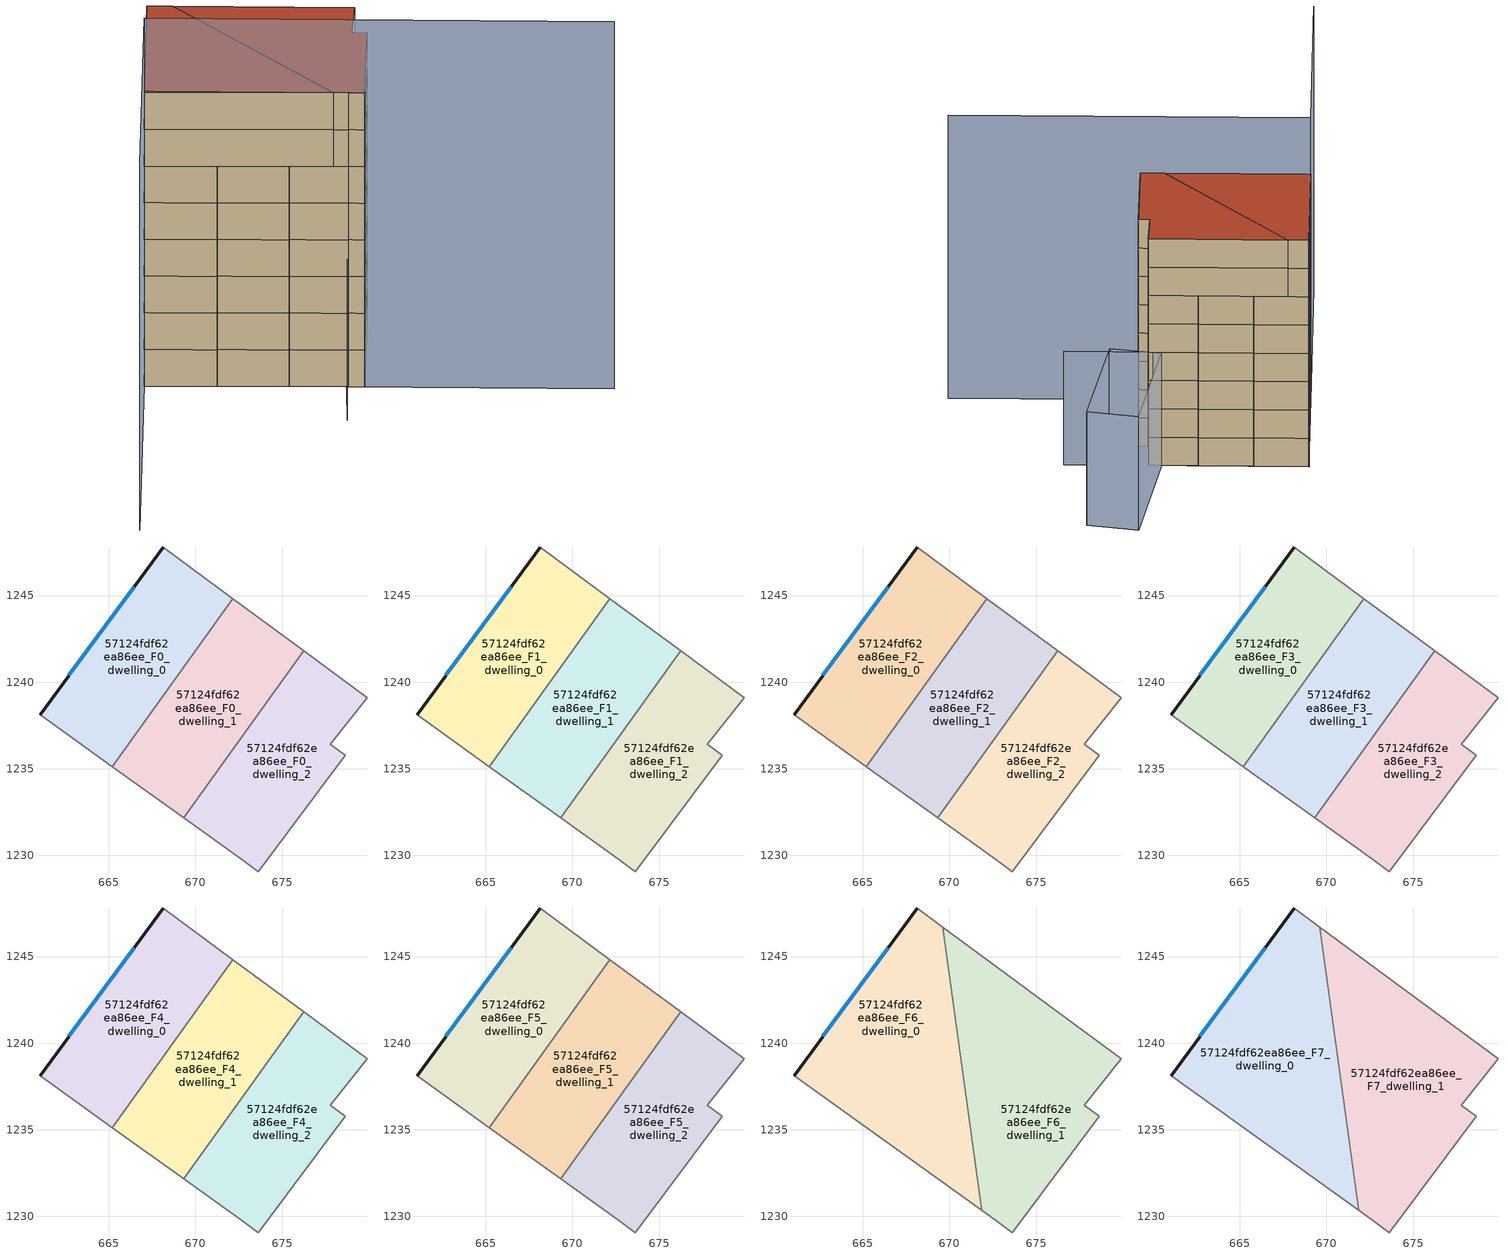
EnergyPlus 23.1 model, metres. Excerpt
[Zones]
57124fdf62ea86ee_F0_dwelling_0
 floor ground (EU_floor_Construction): 672.14,1244.83 665.2,1235.12 661.02,1238.12 668.13,1247.79 z0
 wall outside (EU_wall_Construction): 668.13,1247.79 661.02,1238.12 z0:3
 wall to 57124fdf62ea86ee_F0_dwelling_1 (EU_wall_Construction): 665.2,1235.12 672.14,1244.83 z0:3
 wall adiabatic (EU_wall_Construction): 661.02,1238.12 665.2,1235.12 / 672.14,1244.83 668.13,1247.79 z0:3
 window (EU_Window_Construction): 666.46,1245.52 662.69,1240.39 z0.7:2.3
57124fdf62ea86ee_F0_dwelling_1
 floor ground (EU_floor_Construction): 676.24,1241.8 669.33,1232.16 665.2,1235.12 672.14,1244.83 z0
 wall to 57124fdf62ea86ee_F0_dwelling_2 (EU_wall_Construction): 669.33,1232.16 676.24,1241.8 z0:3
 wall adiabatic (EU_wall_Construction): 665.2,1235.12 669.33,1232.16 / 676.24,1241.8 672.14,1244.83 z0:3
57124fdf62ea86ee_F0_dwelling_2
 floor ground (EU_floor_Construction): 679.91,1239.1 677.8,1236.41 678.64,1235.79 673.64,1229.05 672.7,1229.74 669.33,1232.16 676.24,1241.8 z0
 wall adiabatic (EU_wall_Construction): 669.33,1232.16 672.7,1229.74 673.64,1229.05 678.64,1235.79 677.8,1236.41 679.91,1239.1 676.24,1241.8 z0:3
57124fdf62ea86ee_F1_dwelling_0
 floor to 57124fdf62ea86ee_F0_dwelling_0 (EU_floor_Construction): 672.14,1244.83 665.2,1235.12 661.02,1238.12 668.13,1247.79 z3
 wall outside (EU_wall_Construction): 668.13,1247.79 661.02,1238.12 z3:6
 wall to 57124fdf62ea86ee_F1_dwelling_1 (EU_wall_Construction): 665.2,1235.12 672.14,1244.83 z3:6
 wall adiabatic (EU_wall_Construction): 661.02,1238.12 665.2,1235.12 / 672.14,1244.83 668.13,1247.79 z3:6
 window (EU_Window_Construction): 666.46,1245.52 662.69,1240.39 z3.7:5.3
57124fdf62ea86ee_F1_dwelling_1
 floor to 57124fdf62ea86ee_F0_dwelling_1 (EU_floor_Construction): 676.24,1241.8 669.33,1232.16 665.2,1235.12 672.14,1244.83 z3
 wall to 57124fdf62ea86ee_F1_dwelling_2 (EU_wall_Construction): 669.33,1232.16 676.24,1241.8 z3:6
 wall adiabatic (EU_wall_Construction): 665.2,1235.12 669.33,1232.16 / 676.24,1241.8 672.14,1244.83 z3:6
57124fdf62ea86ee_F1_dwelling_2
 floor to 57124fdf62ea86ee_F0_dwelling_2 (EU_floor_Construction): 679.91,1239.1 677.8,1236.41 678.64,1235.79 673.64,1229.05 672.7,1229.74 669.33,1232.16 676.24,1241.8 z3
 wall adiabatic (EU_wall_Construction): 669.33,1232.16 672.7,1229.74 673.64,1229.05 678.64,1235.79 677.8,1236.41 679.91,1239.1 676.24,1241.8 z3:6
57124fdf62ea86ee_F2_dwelling_0
 floor to 57124fdf62ea86ee_F1_dwelling_0 (EU_floor_Construction): 672.14,1244.83 665.2,1235.12 661.02,1238.12 668.13,1247.79 z6
 wall outside (EU_wall_Construction): 668.13,1247.79 661.02,1238.12 z6:9
 wall to 57124fdf62ea86ee_F2_dwelling_1 (EU_wall_Construction): 665.2,1235.12 672.14,1244.83 z6:9
 wall adiabatic (EU_wall_Construction): 661.02,1238.12 665.2,1235.12 / 672.14,1244.83 668.13,1247.79 z6:9
 window (EU_Window_Construction): 666.46,1245.52 662.69,1240.39 z6.7:8.3
57124fdf62ea86ee_F2_dwelling_1
 floor to 57124fdf62ea86ee_F1_dwelling_1 (EU_floor_Construction): 676.24,1241.8 669.33,1232.16 665.2,1235.12 672.14,1244.83 z6
 wall to 57124fdf62ea86ee_F2_dwelling_2 (EU_wall_Construction): 669.33,1232.16 676.24,1241.8 z6:9
 wall adiabatic (EU_wall_Construction): 665.2,1235.12 669.33,1232.16 / 676.24,1241.8 672.14,1244.83 z6:9
57124fdf62ea86ee_F2_dwelling_2
 floor to 57124fdf62ea86ee_F1_dwelling_2 (EU_floor_Construction): 679.91,1239.1 677.8,1236.41 678.64,1235.79 673.64,1229.05 672.7,1229.74 669.33,1232.16 676.24,1241.8 z6
 wall adiabatic (EU_wall_Construction): 669.33,1232.16 672.7,1229.74 673.64,1229.05 678.64,1235.79 677.8,1236.41 679.91,1239.1 676.24,1241.8 z6:9
57124fdf62ea86ee_F3_dwelling_0
 floor to 57124fdf62ea86ee_F2_dwelling_0 (EU_floor_Construction): 672.14,1244.83 665.2,1235.12 661.02,1238.12 668.13,1247.79 z9
 wall outside (EU_wall_Construction): 668.13,1247.79 661.02,1238.12 z9:12
 wall to 57124fdf62ea86ee_F3_dwelling_1 (EU_wall_Construction): 665.2,1235.12 672.14,1244.83 z9:12
 wall adiabatic (EU_wall_Construction): 661.02,1238.12 665.2,1235.12 / 672.14,1244.83 668.13,1247.79 z9:12
 window (EU_Window_Construction): 666.46,1245.52 662.69,1240.39 z9.7:11.3
57124fdf62ea86ee_F3_dwelling_1
 floor to 57124fdf62ea86ee_F2_dwelling_1 (EU_floor_Construction): 676.24,1241.8 669.33,1232.16 665.2,1235.12 672.14,1244.83 z9
 wall to 57124fdf62ea86ee_F3_dwelling_2 (EU_wall_Construction): 669.33,1232.16 676.24,1241.8 z9:12
 wall adiabatic (EU_wall_Construction): 665.2,1235.12 669.33,1232.16 / 676.24,1241.8 672.14,1244.83 z9:12
57124fdf62ea86ee_F3_dwelling_2
 floor to 57124fdf62ea86ee_F2_dwelling_2 (EU_floor_Construction): 679.91,1239.1 677.8,1236.41 678.64,1235.79 673.64,1229.05 672.7,1229.74 669.33,1232.16 676.24,1241.8 z9
 wall adiabatic (EU_wall_Construction): 669.33,1232.16 672.7,1229.74 673.64,1229.05 678.64,1235.79 677.8,1236.41 679.91,1239.1 676.24,1241.8 z9:12
57124fdf62ea86ee_F4_dwelling_0
 floor to 57124fdf62ea86ee_F3_dwelling_0 (EU_floor_Construction): 672.14,1244.83 665.2,1235.12 661.02,1238.12 668.13,1247.79 z12
 wall outside (EU_wall_Construction): 668.13,1247.79 661.02,1238.12 z12:15
 wall to 57124fdf62ea86ee_F4_dwelling_1 (EU_wall_Construction): 665.2,1235.12 672.14,1244.83 z12:15
 wall adiabatic (EU_wall_Construction): 661.02,1238.12 665.2,1235.12 / 672.14,1244.83 668.13,1247.79 z12:15
 window (EU_Window_Construction): 666.46,1245.52 662.69,1240.39 z12.7:14.3
57124fdf62ea86ee_F4_dwelling_1
 floor to 57124fdf62ea86ee_F3_dwelling_1 (EU_floor_Construction): 676.24,1241.8 669.33,1232.16 665.2,1235.12 672.14,1244.83 z12
 wall to 57124fdf62ea86ee_F4_dwelling_2 (EU_wall_Construction): 669.33,1232.16 676.24,1241.8 z12:15
 wall adiabatic (EU_wall_Construction): 665.2,1235.12 669.33,1232.16 / 676.24,1241.8 672.14,1244.83 z12:15
57124fdf62ea86ee_F4_dwelling_2
 floor to 57124fdf62ea86ee_F3_dwelling_2 (EU_floor_Construction): 679.91,1239.1 677.8,1236.41 678.64,1235.79 673.64,1229.05 672.7,1229.74 669.33,1232.16 676.24,1241.8 z12
 wall adiabatic (EU_wall_Construction): 669.33,1232.16 672.7,1229.74 673.64,1229.05 678.64,1235.79 677.8,1236.41 679.91,1239.1 676.24,1241.8 z12:15
57124fdf62ea86ee_F5_dwelling_0
 floor to 57124fdf62ea86ee_F4_dwelling_0 (EU_floor_Construction): 672.14,1244.83 665.2,1235.12 661.02,1238.12 668.13,1247.79 z15
 wall outside (EU_wall_Construction): 668.13,1247.79 661.02,1238.12 z15:18
 wall to 57124fdf62ea86ee_F5_dwelling_1 (EU_wall_Construction): 665.2,1235.12 672.14,1244.83 z15:18
 wall adiabatic (EU_wall_Construction): 661.02,1238.12 665.2,1235.12 / 672.14,1244.83 668.13,1247.79 z15:18
 window (EU_Window_Construction): 666.46,1245.52 662.69,1240.39 z15.7:17.3
57124fdf62ea86ee_F5_dwelling_1
 floor to 57124fdf62ea86ee_F4_dwelling_1 (EU_floor_Construction): 676.24,1241.8 669.33,1232.16 665.2,1235.12 672.14,1244.83 z15
 wall to 57124fdf62ea86ee_F5_dwelling_2 (EU_wall_Construction): 669.33,1232.16 676.24,1241.8 z15:18
 wall adiabatic (EU_wall_Construction): 665.2,1235.12 669.33,1232.16 / 676.24,1241.8 672.14,1244.83 z15:18
57124fdf62ea86ee_F5_dwelling_2
 floor to 57124fdf62ea86ee_F4_dwelling_2 (EU_floor_Construction): 679.91,1239.1 677.8,1236.41 678.64,1235.79 673.64,1229.05 672.7,1229.74 669.33,1232.16 676.24,1241.8 z15
 wall adiabatic (EU_wall_Construction): 669.33,1232.16 672.7,1229.74 673.64,1229.05 678.64,1235.79 677.8,1236.41 679.91,1239.1 676.24,1241.8 z15:18
57124fdf62ea86ee_F6_dwelling_0
 floor to 57124fdf62ea86ee_F5_dwelling_0 (EU_floor_Construction): 669.61,1246.69 670.23,1242.16 665.2,1235.12 661.02,1238.12 668.13,1247.79 z18
 floor to 57124fdf62ea86ee_F5_dwelling_1 (EU_floor_Construction): 670.23,1242.16 671.24,1234.82 669.33,1232.16 665.2,1235.12 z18
 floor to 57124fdf62ea86ee_F5_dwelling_2 (EU_floor_Construction): 671.24,1234.82 671.85,1230.35 669.33,1232.16 z18
 wall outside (EU_wall_Construction): 668.13,1247.79 661.02,1238.12 z18:21
 wall to 57124fdf62ea86ee_F6_dwelling_1 (EU_wall_Construction): 671.85,1230.35 669.61,1246.69 z18:21
 wall adiabatic (EU_wall_Construction): 661.02,1238.12 671.85,1230.35 / 669.61,1246.69 668.13,1247.79 z18:21
 window (EU_Window_Construction): 666.46,1245.52 662.69,1240.39 z18.7:20.3
57124fdf62ea86ee_F6_dwelling_1
 floor to 57124fdf62ea86ee_F5_dwelling_1 (EU_floor_Construction): 676.24,1241.8 671.24,1234.82 670.23,1242.16 672.14,1244.83 z18
 floor to 57124fdf62ea86ee_F5_dwelling_2 (EU_floor_Construction): 679.91,1239.1 677.8,1236.41 678.64,1235.79 673.64,1229.05 672.7,1229.74 671.85,1230.35 671.24,1234.82 676.24,1241.8 z18
 floor to 57124fdf62ea86ee_F5_dwelling_0 (EU_floor_Construction): 672.14,1244.83 670.23,1242.16 669.61,1246.69 z18
 wall adiabatic (EU_wall_Construction): 671.85,1230.35 672.7,1229.74 673.64,1229.05 678.64,1235.79 677.8,1236.41 679.91,1239.1 669.61,1246.69 z18:21
57124fdf62ea86ee_F7_dwelling_0
 floor to 57124fdf62ea86ee_F6_dwelling_0 (EU_floor_Construction): 669.61,1246.69 671.85,1230.35 661.02,1238.12 668.13,1247.79 z21
 wall outside (EU_wall_Construction): 668.13,1247.79 661.02,1238.12 z21:24
 wall to 57124fdf62ea86ee_F7_dwelling_1 (EU_wall_Construction): 671.85,1230.35 669.61,1246.69 z21:24
 wall adiabatic (EU_wall_Construction): 661.02,1238.12 671.85,1230.35 / 669.61,1246.69 668.13,1247.79 z21:24
 window (EU_Window_Construction): 666.46,1245.52 662.69,1240.39 z21.7:23.3
 roof outside (EU_roof_Construction): 671.85,1230.35 669.61,1246.69 668.13,1247.79 661.02,1238.12 z24
57124fdf62ea86ee_F7_dwelling_1
 floor to 57124fdf62ea86ee_F6_dwelling_1 (EU_floor_Construction): 679.91,1239.1 677.8,1236.41 678.64,1235.79 673.64,1229.05 672.7,1229.74 671.85,1230.35 669.61,1246.69 z21
 wall adiabatic (EU_wall_Construction): 671.85,1230.35 672.7,1229.74 673.64,1229.05 678.64,1235.79 677.8,1236.41 679.91,1239.1 669.61,1246.69 z21:24
 roof outside (EU_roof_Construction): 673.64,1229.05 678.64,1235.79 677.8,1236.41 679.91,1239.1 669.61,1246.69 671.85,1230.35 672.7,1229.74 z24
shading: 649.23,1222.07 661.12,1238.25 / 661.12,1238.25 687.78,1218.66 z0:30; 669.91,1225.97 679.39,1239.49 / 686.11,1234.52 668.07,1247.83 / 690.69,1244.6 682.4,1236.54 / 682.4,1236.54 679.05,1239.98 / 679.05,1239.98 687.35,1248.05 / 687.35,1248.05 690.69,1244.6 z0:12
[Building]
EU S2 Campaign: North Axis=0; Terrain=City; Solar Distribution=FullExterior
[Site:Location]
Budapest.Ferenc.Liszt.Intl.AP: Latitude=47.437; Longitude=19.256; Time Zone=1; Elevation=185
[SizingPeriod:WeatherFileDays]
AnnualSizingPeriod: Begin Month=1; Begin Day of Month=1; End Month=12; End Day of Month=31; Day of Week for Start Day=Monday; Use Weather File Daylight Saving Period=No; Use Weather File Rain and Snow Indicators=No
[MATERIAL]
EU_InternalMass_Material: Roughness=MediumRough; Thickness=0.1; Conductivity=1; Density=1800; Specific Heat=900; Thermal Absorptance=0.9; Solar Absorptance=0.7; Visible Absorptance=0.7
[MATERIAL:NOMASS] Roughness=MediumRough; Thermal Absorptance=0.9; Solar Absorptance=0.7; Visible Absorptance=0.7
Name | Thermal Resistance
EU_wall_NoMass | 0.832559
EU_roof_NoMass | 1.39638
EU_floor_NoMass | 0.872794
[WINDOWMATERIAL:SIMPLEGLAZINGSYSTEM]
EU_Window_SimpleGlazing: UFactor=2.79869; Solar Heat Gain Coefficient=0.75; Visible Transmittance=0.75
[CONSTRUCTION]
EU_wall_Construction: EU_wall_NoMass
EU_roof_Construction: EU_roof_NoMass
EU_floor_Construction: EU_floor_NoMass
EU_Window_Construction: EU_Window_SimpleGlazing
EU_InternalMass_Construction: EU_InternalMass_Material
[ZONE] Type=1; Multiplier=1; Ceiling Height=autocalculate; Floor Area=autocalculate; Part of Total Floor Area=Yes
Name | Volume
57124fdf62ea86ee_F0_dwelling_0; 57124fdf62ea86ee_F1_dwelling_0; 57124fdf62ea86ee_F2_dwelling_0; 57124fdf62ea86ee_F3_dwelling_0; 57124fdf62ea86ee_F4_dwelling_0; 57124fdf62ea86ee_F5_dwelling_0 | 181.813
57124fdf62ea86ee_F6_dwelling_0; 57124fdf62ea86ee_F7_dwelling_0 | 272.723
57124fdf62ea86ee_F0_dwelling_1; 57124fdf62ea86ee_F1_dwelling_1; 57124fdf62ea86ee_F2_dwelling_1; 57124fdf62ea86ee_F3_dwelling_1; 57124fdf62ea86ee_F4_dwelling_1; 57124fdf62ea86ee_F5_dwelling_1 | 181.807
57124fdf62ea86ee_F6_dwelling_1; 57124fdf62ea86ee_F7_dwelling_1 | 272.72
57124fdf62ea86ee_F0_dwelling_2; 57124fdf62ea86ee_F1_dwelling_2; 57124fdf62ea86ee_F2_dwelling_2; 57124fdf62ea86ee_F3_dwelling_2; 57124fdf62ea86ee_F4_dwelling_2; 57124fdf62ea86ee_F5_dwelling_2 | 181.823
[INTERNALMASS] Construction=EU_InternalMass_Construction
Name | Zone or ZoneList | Surface Area
57124fdf62ea86ee_F0_dwelling_0_EU_InternalMass | 57124fdf62ea86ee_F0_dwelling_0 | 60.6044
57124fdf62ea86ee_F0_dwelling_1_EU_InternalMass | 57124fdf62ea86ee_F0_dwelling_1 | 60.6022
57124fdf62ea86ee_F0_dwelling_2_EU_InternalMass | 57124fdf62ea86ee_F0_dwelling_2 | 60.6074
57124fdf62ea86ee_F1_dwelling_0_EU_InternalMass | 57124fdf62ea86ee_F1_dwelling_0 | 60.6044
57124fdf62ea86ee_F1_dwelling_1_EU_InternalMass | 57124fdf62ea86ee_F1_dwelling_1 | 60.6022
57124fdf62ea86ee_F1_dwelling_2_EU_InternalMass | 57124fdf62ea86ee_F1_dwelling_2 | 60.6074
57124fdf62ea86ee_F2_dwelling_0_EU_InternalMass | 57124fdf62ea86ee_F2_dwelling_0 | 60.6044
57124fdf62ea86ee_F2_dwelling_1_EU_InternalMass | 57124fdf62ea86ee_F2_dwelling_1 | 60.6022
57124fdf62ea86ee_F2_dwelling_2_EU_InternalMass | 57124fdf62ea86ee_F2_dwelling_2 | 60.6074
57124fdf62ea86ee_F3_dwelling_0_EU_InternalMass | 57124fdf62ea86ee_F3_dwelling_0 | 60.6044
57124fdf62ea86ee_F3_dwelling_1_EU_InternalMass | 57124fdf62ea86ee_F3_dwelling_1 | 60.6022
57124fdf62ea86ee_F3_dwelling_2_EU_InternalMass | 57124fdf62ea86ee_F3_dwelling_2 | 60.6074
57124fdf62ea86ee_F4_dwelling_0_EU_InternalMass | 57124fdf62ea86ee_F4_dwelling_0 | 60.6044
57124fdf62ea86ee_F4_dwelling_1_EU_InternalMass | 57124fdf62ea86ee_F4_dwelling_1 | 60.6022
57124fdf62ea86ee_F4_dwelling_2_EU_InternalMass | 57124fdf62ea86ee_F4_dwelling_2 | 60.6074
57124fdf62ea86ee_F5_dwelling_0_EU_InternalMass | 57124fdf62ea86ee_F5_dwelling_0 | 60.6044
57124fdf62ea86ee_F5_dwelling_1_EU_InternalMass | 57124fdf62ea86ee_F5_dwelling_1 | 60.6022
57124fdf62ea86ee_F5_dwelling_2_EU_InternalMass | 57124fdf62ea86ee_F5_dwelling_2 | 60.6074
57124fdf62ea86ee_F6_dwelling_0_EU_InternalMass | 57124fdf62ea86ee_F6_dwelling_0 | 90.9075
57124fdf62ea86ee_F6_dwelling_1_EU_InternalMass | 57124fdf62ea86ee_F6_dwelling_1 | 90.9065
57124fdf62ea86ee_F7_dwelling_0_EU_InternalMass | 57124fdf62ea86ee_F7_dwelling_0 | 90.9075
57124fdf62ea86ee_F7_dwelling_1_EU_InternalMass | 57124fdf62ea86ee_F7_dwelling_1 | 90.9065
[OTHEREQUIPMENT] Fuel Type=Electricity; Design Level Calculation Method=Watts/Area; Power per Zone Floor Area=1; Fraction Latent=0; Fraction Radiant=0; Fraction Lost=0; Carbon Dioxide Generation Rate=0; EndUse Subcategory=EU_Step8_InternalGains
Name | Zone or ZoneList or Space or SpaceList | Schedule
EU_Step8_InternalGain_57124fdf62ea86ee_F0_dwelling_0_f000 | 57124fdf62ea86ee_F0_dwelling_0 | EU_Step8_GainSchedule_57124fdf62ea86ee_F0_dwelling_0_f000
EU_Step8_InternalGain_57124fdf62ea86ee_F0_dwelling_1_f000 | 57124fdf62ea86ee_F0_dwelling_1 | EU_Step8_GainSchedule_57124fdf62ea86ee_F0_dwelling_1_f000
EU_Step8_InternalGain_57124fdf62ea86ee_F0_dwelling_2_f000 | 57124fdf62ea86ee_F0_dwelling_2 | EU_Step8_GainSchedule_57124fdf62ea86ee_F0_dwelling_2_f000
EU_Step8_InternalGain_57124fdf62ea86ee_F1_dwelling_0_f000 | 57124fdf62ea86ee_F1_dwelling_0 | EU_Step8_GainSchedule_57124fdf62ea86ee_F1_dwelling_0_f000
EU_Step8_InternalGain_57124fdf62ea86ee_F1_dwelling_1_f000 | 57124fdf62ea86ee_F1_dwelling_1 | EU_Step8_GainSchedule_57124fdf62ea86ee_F1_dwelling_1_f000
EU_Step8_InternalGain_57124fdf62ea86ee_F1_dwelling_2_f000 | 57124fdf62ea86ee_F1_dwelling_2 | EU_Step8_GainSchedule_57124fdf62ea86ee_F1_dwelling_2_f000
EU_Step8_InternalGain_57124fdf62ea86ee_F2_dwelling_0_f000 | 57124fdf62ea86ee_F2_dwelling_0 | EU_Step8_GainSchedule_57124fdf62ea86ee_F2_dwelling_0_f000
EU_Step8_InternalGain_57124fdf62ea86ee_F2_dwelling_1_f000 | 57124fdf62ea86ee_F2_dwelling_1 | EU_Step8_GainSchedule_57124fdf62ea86ee_F2_dwelling_1_f000
EU_Step8_InternalGain_57124fdf62ea86ee_F2_dwelling_2_f000 | 57124fdf62ea86ee_F2_dwelling_2 | EU_Step8_GainSchedule_57124fdf62ea86ee_F2_dwelling_2_f000
EU_Step8_InternalGain_57124fdf62ea86ee_F3_dwelling_0_f000 | 57124fdf62ea86ee_F3_dwelling_0 | EU_Step8_GainSchedule_57124fdf62ea86ee_F3_dwelling_0_f000
EU_Step8_InternalGain_57124fdf62ea86ee_F3_dwelling_1_f000 | 57124fdf62ea86ee_F3_dwelling_1 | EU_Step8_GainSchedule_57124fdf62ea86ee_F3_dwelling_1_f000
EU_Step8_InternalGain_57124fdf62ea86ee_F3_dwelling_2_f000 | 57124fdf62ea86ee_F3_dwelling_2 | EU_Step8_GainSchedule_57124fdf62ea86ee_F3_dwelling_2_f000
EU_Step8_InternalGain_57124fdf62ea86ee_F4_dwelling_0_f000 | 57124fdf62ea86ee_F4_dwelling_0 | EU_Step8_GainSchedule_57124fdf62ea86ee_F4_dwelling_0_f000
EU_Step8_InternalGain_57124fdf62ea86ee_F4_dwelling_1_f000 | 57124fdf62ea86ee_F4_dwelling_1 | EU_Step8_GainSchedule_57124fdf62ea86ee_F4_dwelling_1_f000
EU_Step8_InternalGain_57124fdf62ea86ee_F4_dwelling_2_f000 | 57124fdf62ea86ee_F4_dwelling_2 | EU_Step8_GainSchedule_57124fdf62ea86ee_F4_dwelling_2_f000
EU_Step8_InternalGain_57124fdf62ea86ee_F5_dwelling_0_f000 | 57124fdf62ea86ee_F5_dwelling_0 | EU_Step8_GainSchedule_57124fdf62ea86ee_F5_dwelling_0_f000
EU_Step8_InternalGain_57124fdf62ea86ee_F5_dwelling_1_f000 | 57124fdf62ea86ee_F5_dwelling_1 | EU_Step8_GainSchedule_57124fdf62ea86ee_F5_dwelling_1_f000
EU_Step8_InternalGain_57124fdf62ea86ee_F5_dwelling_2_f000 | 57124fdf62ea86ee_F5_dwelling_2 | EU_Step8_GainSchedule_57124fdf62ea86ee_F5_dwelling_2_f000
EU_Step8_InternalGain_57124fdf62ea86ee_F6_dwelling_0_f000 | 57124fdf62ea86ee_F6_dwelling_0 | EU_Step8_GainSchedule_57124fdf62ea86ee_F6_dwelling_0_f000
EU_Step8_InternalGain_57124fdf62ea86ee_F6_dwelling_1_f000 | 57124fdf62ea86ee_F6_dwelling_1 | EU_Step8_GainSchedule_57124fdf62ea86ee_F6_dwelling_1_f000
EU_Step8_InternalGain_57124fdf62ea86ee_F7_dwelling_0_f000 | 57124fdf62ea86ee_F7_dwelling_0 | EU_Step8_GainSchedule_57124fdf62ea86ee_F7_dwelling_0_f000
EU_Step8_InternalGain_57124fdf62ea86ee_F7_dwelling_1_f000 | 57124fdf62ea86ee_F7_dwelling_1 | EU_Step8_GainSchedule_57124fdf62ea86ee_F7_dwelling_1_f000
[ZONEVENTILATION:DESIGNFLOWRATE] Schedule=EU_AlwaysOn; Design Flow Rate Calculation Method=AirChanges/Hour; Air Changes per Hour=0.475469; Ventilation Type=Natural; Fan Pressure Rise=0; Fan Total Efficiency=1; Constant Term Coefficient=1; Temperature Term Coefficient=0; Velocity Term Coefficient=0; Velocity Squared Term Coefficient=0; Minimum Indoor Temperature=-100; Maximum Indoor Temperature=100; Delta Temperature=-100; Minimum Outdoor Temperature=-100; Maximum Outdoor Temperature=100; Maximum Wind Speed=40
Name | Zone or ZoneList or Space or SpaceList
EU_ConstantAir_57124fdf62ea86ee_F0_dwelling_0 | 57124fdf62ea86ee_F0_dwelling_0
EU_ConstantAir_57124fdf62ea86ee_F0_dwelling_1 | 57124fdf62ea86ee_F0_dwelling_1
EU_ConstantAir_57124fdf62ea86ee_F0_dwelling_2 | 57124fdf62ea86ee_F0_dwelling_2
EU_ConstantAir_57124fdf62ea86ee_F1_dwelling_0 | 57124fdf62ea86ee_F1_dwelling_0
EU_ConstantAir_57124fdf62ea86ee_F1_dwelling_1 | 57124fdf62ea86ee_F1_dwelling_1
EU_ConstantAir_57124fdf62ea86ee_F1_dwelling_2 | 57124fdf62ea86ee_F1_dwelling_2
EU_ConstantAir_57124fdf62ea86ee_F2_dwelling_0 | 57124fdf62ea86ee_F2_dwelling_0
EU_ConstantAir_57124fdf62ea86ee_F2_dwelling_1 | 57124fdf62ea86ee_F2_dwelling_1
EU_ConstantAir_57124fdf62ea86ee_F2_dwelling_2 | 57124fdf62ea86ee_F2_dwelling_2
EU_ConstantAir_57124fdf62ea86ee_F3_dwelling_0 | 57124fdf62ea86ee_F3_dwelling_0
EU_ConstantAir_57124fdf62ea86ee_F3_dwelling_1 | 57124fdf62ea86ee_F3_dwelling_1
EU_ConstantAir_57124fdf62ea86ee_F3_dwelling_2 | 57124fdf62ea86ee_F3_dwelling_2
EU_ConstantAir_57124fdf62ea86ee_F4_dwelling_0 | 57124fdf62ea86ee_F4_dwelling_0
EU_ConstantAir_57124fdf62ea86ee_F4_dwelling_1 | 57124fdf62ea86ee_F4_dwelling_1
EU_ConstantAir_57124fdf62ea86ee_F4_dwelling_2 | 57124fdf62ea86ee_F4_dwelling_2
EU_ConstantAir_57124fdf62ea86ee_F5_dwelling_0 | 57124fdf62ea86ee_F5_dwelling_0
EU_ConstantAir_57124fdf62ea86ee_F5_dwelling_1 | 57124fdf62ea86ee_F5_dwelling_1
EU_ConstantAir_57124fdf62ea86ee_F5_dwelling_2 | 57124fdf62ea86ee_F5_dwelling_2
EU_ConstantAir_57124fdf62ea86ee_F6_dwelling_0 | 57124fdf62ea86ee_F6_dwelling_0
EU_ConstantAir_57124fdf62ea86ee_F6_dwelling_1 | 57124fdf62ea86ee_F6_dwelling_1
EU_ConstantAir_57124fdf62ea86ee_F7_dwelling_0 | 57124fdf62ea86ee_F7_dwelling_0
EU_ConstantAir_57124fdf62ea86ee_F7_dwelling_1 | 57124fdf62ea86ee_F7_dwelling_1
[HVACTEMPLATE:THERMOSTAT] Constant Heating Setpoint=20; Constant Cooling Setpoint=50
EU_HeatOnly_57124fdf62ea86ee_F0_dwelling_0; EU_HeatOnly_57124fdf62ea86ee_F0_dwelling_1; EU_HeatOnly_57124fdf62ea86ee_F0_dwelling_2; EU_HeatOnly_57124fdf62ea86ee_F1_dwelling_0; EU_HeatOnly_57124fdf62ea86ee_F1_dwelling_1; EU_HeatOnly_57124fdf62ea86ee_F1_dwelling_2; EU_HeatOnly_57124fdf62ea86ee_F2_dwelling_0; EU_HeatOnly_57124fdf62ea86ee_F2_dwelling_1; EU_HeatOnly_57124fdf62ea86ee_F2_dwelling_2; EU_HeatOnly_57124fdf62ea86ee_F3_dwelling_0; EU_HeatOnly_57124fdf62ea86ee_F3_dwelling_1; EU_HeatOnly_57124fdf62ea86ee_F3_dwelling_2; EU_HeatOnly_57124fdf62ea86ee_F4_dwelling_0; EU_HeatOnly_57124fdf62ea86ee_F4_dwelling_1; EU_HeatOnly_57124fdf62ea86ee_F4_dwelling_2; EU_HeatOnly_57124fdf62ea86ee_F5_dwelling_0; EU_HeatOnly_57124fdf62ea86ee_F5_dwelling_1; EU_HeatOnly_57124fdf62ea86ee_F5_dwelling_2; EU_HeatOnly_57124fdf62ea86ee_F6_dwelling_0; EU_HeatOnly_57124fdf62ea86ee_F6_dwelling_1; EU_HeatOnly_57124fdf62ea86ee_F7_dwelling_0; EU_HeatOnly_57124fdf62ea86ee_F7_dwelling_1
[HVACTEMPLATE:ZONE:IDEALLOADSAIRSYSTEM] System Availability Schedule=EU_AlwaysOn; Maximum Heating Supply Air Temperature=50; Minimum Cooling Supply Air Temperature=13; Maximum Heating Supply Air Humidity Ratio=0.0156; Minimum Cooling Supply Air Humidity Ratio=0.0077; Heating Limit=NoLimit; Cooling Limit=NoLimit; Heating Availability Schedule=EU_AlwaysOn; Cooling Availability Schedule=EU_CoolingOff; Dehumidification Control Type=ConstantSensibleHeatRatio; Cooling Sensible Heat Ratio=0.7; Dehumidification Setpoint=60; Humidification Control Type=None; Humidification Setpoint=30; Outdoor Air Method=None; Outdoor Air Flow Rate per Person=0.00944; Outdoor Air Flow Rate per Zone Floor Area=0; Outdoor Air Flow Rate per Zone=0; Demand Controlled Ventilation Type=None; Outdoor Air Economizer Type=NoEconomizer; Heat Recovery Type=None; Sensible Heat Recovery Effectiveness=0.7; Latent Heat Recovery Effectiveness=0.65
Name | Template Thermostat
57124fdf62ea86ee_F0_dwelling_0 | EU_HeatOnly_57124fdf62ea86ee_F0_dwelling_0
57124fdf62ea86ee_F0_dwelling_1 | EU_HeatOnly_57124fdf62ea86ee_F0_dwelling_1
57124fdf62ea86ee_F0_dwelling_2 | EU_HeatOnly_57124fdf62ea86ee_F0_dwelling_2
57124fdf62ea86ee_F1_dwelling_0 | EU_HeatOnly_57124fdf62ea86ee_F1_dwelling_0
57124fdf62ea86ee_F1_dwelling_1 | EU_HeatOnly_57124fdf62ea86ee_F1_dwelling_1
57124fdf62ea86ee_F1_dwelling_2 | EU_HeatOnly_57124fdf62ea86ee_F1_dwelling_2
57124fdf62ea86ee_F2_dwelling_0 | EU_HeatOnly_57124fdf62ea86ee_F2_dwelling_0
57124fdf62ea86ee_F2_dwelling_1 | EU_HeatOnly_57124fdf62ea86ee_F2_dwelling_1
57124fdf62ea86ee_F2_dwelling_2 | EU_HeatOnly_57124fdf62ea86ee_F2_dwelling_2
57124fdf62ea86ee_F3_dwelling_0 | EU_HeatOnly_57124fdf62ea86ee_F3_dwelling_0
57124fdf62ea86ee_F3_dwelling_1 | EU_HeatOnly_57124fdf62ea86ee_F3_dwelling_1
57124fdf62ea86ee_F3_dwelling_2 | EU_HeatOnly_57124fdf62ea86ee_F3_dwelling_2
57124fdf62ea86ee_F4_dwelling_0 | EU_HeatOnly_57124fdf62ea86ee_F4_dwelling_0
57124fdf62ea86ee_F4_dwelling_1 | EU_HeatOnly_57124fdf62ea86ee_F4_dwelling_1
57124fdf62ea86ee_F4_dwelling_2 | EU_HeatOnly_57124fdf62ea86ee_F4_dwelling_2
57124fdf62ea86ee_F5_dwelling_0 | EU_HeatOnly_57124fdf62ea86ee_F5_dwelling_0
57124fdf62ea86ee_F5_dwelling_1 | EU_HeatOnly_57124fdf62ea86ee_F5_dwelling_1
57124fdf62ea86ee_F5_dwelling_2 | EU_HeatOnly_57124fdf62ea86ee_F5_dwelling_2
57124fdf62ea86ee_F6_dwelling_0 | EU_HeatOnly_57124fdf62ea86ee_F6_dwelling_0
57124fdf62ea86ee_F6_dwelling_1 | EU_HeatOnly_57124fdf62ea86ee_F6_dwelling_1
57124fdf62ea86ee_F7_dwelling_0 | EU_HeatOnly_57124fdf62ea86ee_F7_dwelling_0
57124fdf62ea86ee_F7_dwelling_1 | EU_HeatOnly_57124fdf62ea86ee_F7_dwelling_1
[SIZING:ZONE] Zone Cooling Design Supply Air Temperature Input Method=SupplyAirTemperature; Zone Cooling Design Supply Air Temperature=13; Zone Heating Design Supply Air Temperature Input Method=SupplyAirTemperature; Zone Heating Design Supply Air Temperature=50; Zone Cooling Design Supply Air Humidity Ratio=0.008; Zone Heating Design Supply Air Humidity Ratio=0.008; Cooling Design Air Flow Method=DesignDay; Cooling Design Air Flow Rate=0; Cooling Minimum Air Flow per Zone Floor Area=0.000762; Cooling Minimum Air Flow=0; Cooling Minimum Air Flow Fraction=0.2; Heating Design Air Flow Method=DesignDay; Heating Design Air Flow Rate=0; Heating Maximum Air Flow per Zone Floor Area=0.002032; Heating Maximum Air Flow=0.141576; Heating Maximum Air Flow Fraction=0.3; Account for Dedicated Outdoor Air System=No; Dedicated Outdoor Air System Control Strategy=NeutralSupplyAir; Dedicated Outdoor Air Low Setpoint Temperature for Design=autosize; Dedicated Outdoor Air High Setpoint Temperature for Design=autosize; Zone Load Sizing Method=Sensible Load Only No Latent Load; Zone Latent Cooling Design Supply Air Humidity Ratio Input Method=HumidityRatioDifference; Zone Cooling Design Supply Air Humidity Ratio Difference=0.005; Zone Latent Heating Design Supply Air Humidity Ratio Input Method=HumidityRatioDifference; Zone Humidification Design Supply Air Humidity Ratio Difference=0.005
57124fdf62ea86ee_F0_dwelling_0; 57124fdf62ea86ee_F0_dwelling_1; 57124fdf62ea86ee_F0_dwelling_2; 57124fdf62ea86ee_F1_dwelling_0; 57124fdf62ea86ee_F1_dwelling_1; 57124fdf62ea86ee_F1_dwelling_2; 57124fdf62ea86ee_F2_dwelling_0; 57124fdf62ea86ee_F2_dwelling_1; 57124fdf62ea86ee_F2_dwelling_2; 57124fdf62ea86ee_F3_dwelling_0; 57124fdf62ea86ee_F3_dwelling_1; 57124fdf62ea86ee_F3_dwelling_2; 57124fdf62ea86ee_F4_dwelling_0; 57124fdf62ea86ee_F4_dwelling_1; 57124fdf62ea86ee_F4_dwelling_2; 57124fdf62ea86ee_F5_dwelling_0; 57124fdf62ea86ee_F5_dwelling_1; 57124fdf62ea86ee_F5_dwelling_2; 57124fdf62ea86ee_F6_dwelling_0; 57124fdf62ea86ee_F6_dwelling_1; 57124fdf62ea86ee_F7_dwelling_0; 57124fdf62ea86ee_F7_dwelling_1
[SCHEDULE:CONSTANT]
Name | Hourly Value
EU_AlwaysOn | 1
EU_CoolingOff | 0
[SCHEDULE:FILE] Column Number=1; Rows to Skip at Top=0; Number of Hours of Data=8760; Column Separator=Comma; Interpolate to Timestep=No; Minutes per Item=60; Adjust Schedule for Daylight Savings=Yes
Name | File
EU_Step8_GainSchedule_57124fdf62ea86ee_F0_dwelling_0_f000 | ../../schedules/57124fdf62ea86ee/57124fdf62ea86ee_F0_dwelling_0_f000_gain.csv
EU_Step8_GainSchedule_57124fdf62ea86ee_F0_dwelling_1_f000 | ../../schedules/57124fdf62ea86ee/57124fdf62ea86ee_F0_dwelling_1_f000_gain.csv
EU_Step8_GainSchedule_57124fdf62ea86ee_F0_dwelling_2_f000 | ../../schedules/57124fdf62ea86ee/57124fdf62ea86ee_F0_dwelling_2_f000_gain.csv
EU_Step8_GainSchedule_57124fdf62ea86ee_F1_dwelling_0_f000 | ../../schedules/57124fdf62ea86ee/57124fdf62ea86ee_F1_dwelling_0_f000_gain.csv
EU_Step8_GainSchedule_57124fdf62ea86ee_F1_dwelling_1_f000 | ../../schedules/57124fdf62ea86ee/57124fdf62ea86ee_F1_dwelling_1_f000_gain.csv
EU_Step8_GainSchedule_57124fdf62ea86ee_F1_dwelling_2_f000 | ../../schedules/57124fdf62ea86ee/57124fdf62ea86ee_F1_dwelling_2_f000_gain.csv
EU_Step8_GainSchedule_57124fdf62ea86ee_F2_dwelling_0_f000 | ../../schedules/57124fdf62ea86ee/57124fdf62ea86ee_F2_dwelling_0_f000_gain.csv
EU_Step8_GainSchedule_57124fdf62ea86ee_F2_dwelling_1_f000 | ../../schedules/57124fdf62ea86ee/57124fdf62ea86ee_F2_dwelling_1_f000_gain.csv
EU_Step8_GainSchedule_57124fdf62ea86ee_F2_dwelling_2_f000 | ../../schedules/57124fdf62ea86ee/57124fdf62ea86ee_F2_dwelling_2_f000_gain.csv
EU_Step8_GainSchedule_57124fdf62ea86ee_F3_dwelling_0_f000 | ../../schedules/57124fdf62ea86ee/57124fdf62ea86ee_F3_dwelling_0_f000_gain.csv
EU_Step8_GainSchedule_57124fdf62ea86ee_F3_dwelling_1_f000 | ../../schedules/57124fdf62ea86ee/57124fdf62ea86ee_F3_dwelling_1_f000_gain.csv
EU_Step8_GainSchedule_57124fdf62ea86ee_F3_dwelling_2_f000 | ../../schedules/57124fdf62ea86ee/57124fdf62ea86ee_F3_dwelling_2_f000_gain.csv
EU_Step8_GainSchedule_57124fdf62ea86ee_F4_dwelling_0_f000 | ../../schedules/57124fdf62ea86ee/57124fdf62ea86ee_F4_dwelling_0_f000_gain.csv
EU_Step8_GainSchedule_57124fdf62ea86ee_F4_dwelling_1_f000 | ../../schedules/57124fdf62ea86ee/57124fdf62ea86ee_F4_dwelling_1_f000_gain.csv
EU_Step8_GainSchedule_57124fdf62ea86ee_F4_dwelling_2_f000 | ../../schedules/57124fdf62ea86ee/57124fdf62ea86ee_F4_dwelling_2_f000_gain.csv
EU_Step8_GainSchedule_57124fdf62ea86ee_F5_dwelling_0_f000 | ../../schedules/57124fdf62ea86ee/57124fdf62ea86ee_F5_dwelling_0_f000_gain.csv
EU_Step8_GainSchedule_57124fdf62ea86ee_F5_dwelling_1_f000 | ../../schedules/57124fdf62ea86ee/57124fdf62ea86ee_F5_dwelling_1_f000_gain.csv
EU_Step8_GainSchedule_57124fdf62ea86ee_F5_dwelling_2_f000 | ../../schedules/57124fdf62ea86ee/57124fdf62ea86ee_F5_dwelling_2_f000_gain.csv
EU_Step8_GainSchedule_57124fdf62ea86ee_F6_dwelling_0_f000 | ../../schedules/57124fdf62ea86ee/57124fdf62ea86ee_F6_dwelling_0_f000_gain.csv
EU_Step8_GainSchedule_57124fdf62ea86ee_F6_dwelling_1_f000 | ../../schedules/57124fdf62ea86ee/57124fdf62ea86ee_F6_dwelling_1_f000_gain.csv
EU_Step8_GainSchedule_57124fdf62ea86ee_F7_dwelling_0_f000 | ../../schedules/57124fdf62ea86ee/57124fdf62ea86ee_F7_dwelling_0_f000_gain.csv
EU_Step8_GainSchedule_57124fdf62ea86ee_F7_dwelling_1_f000 | ../../schedules/57124fdf62ea86ee/57124fdf62ea86ee_F7_dwelling_1_f000_gain.csv
